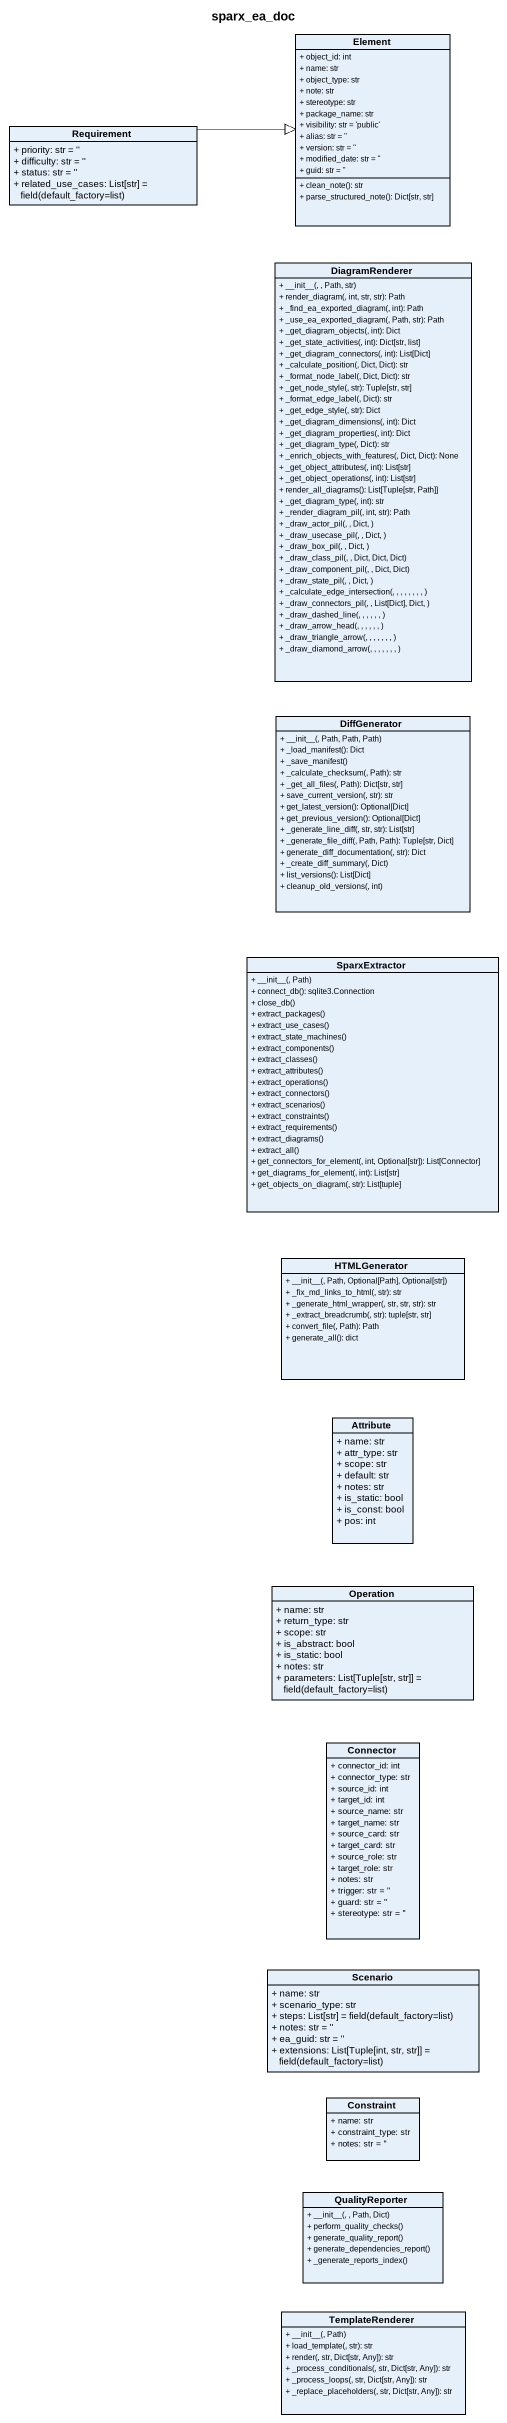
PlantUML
@startuml
title sparx_ea_doc
hide circle
hide empty members
skinparam classAttributeIconSize 0
class Element {
  + object_id: int
  + name: str
  + object_type: str
  + note: str
  + stereotype: str
  + package_name: str
  + visibility: str = 'public'
  + alias: str = ''
  + version: str = ''
  + modified_date: str = ''
  + guid: str = ''
  + clean_note(): str
  + parse_structured_note(): Dict[str, str]
}
class Requirement {
  + priority: str = ''
  + difficulty: str = ''
  + status: str = ''
  {field} + related_use_cases: List[str] = field(default_factory=list)
}
class DiagramRenderer {
  + ~__init~__(, , Path, str)
  + render_diagram(, int, str, str): Path
  + _find_ea_exported_diagram(, int): Path
  + _use_ea_exported_diagram(, Path, str): Path
  + _get_diagram_objects(, int): Dict
  + _get_state_activities(, int): Dict[str, list]
  + _get_diagram_connectors(, int): List[Dict]
  + _calculate_position(, Dict, Dict): str
  + _format_node_label(, Dict, Dict): str
  + _get_node_style(, str): Tuple[str, str]
  + _format_edge_label(, Dict): str
  + _get_edge_style(, str): Dict
  + _get_diagram_dimensions(, int): Dict
  + _get_diagram_properties(, int): Dict
  + _get_diagram_type(, Dict): str
  + _enrich_objects_with_features(, Dict, Dict): None
  + _get_object_attributes(, int): List[str]
  + _get_object_operations(, int): List[str]
  + render_all_diagrams(): List[Tuple[str, Path]]
  + _get_diagram_type(, int): str
  + _render_diagram_pil(, int, str): Path
  + _draw_actor_pil(, , Dict, )
  + _draw_usecase_pil(, , Dict, )
  + _draw_box_pil(, , Dict, )
  + _draw_class_pil(, , Dict, Dict, Dict)
  + _draw_component_pil(, , Dict, Dict)
  + _draw_state_pil(, , Dict, )
  + _calculate_edge_intersection(, , , , , , , , )
  + _draw_connectors_pil(, , List[Dict], Dict, )
  + _draw_dashed_line(, , , , , , )
  + _draw_arrow_head(, , , , , , )
  + _draw_triangle_arrow(, , , , , , , )
  + _draw_diamond_arrow(, , , , , , , )
}
class DiffGenerator {
  + ~__init~__(, Path, Path, Path)
  + _load_manifest(): Dict
  + _save_manifest()
  + _calculate_checksum(, Path): str
  + _get_all_files(, Path): Dict[str, str]
  + save_current_version(, str): str
  + get_latest_version(): Optional[Dict]
  + get_previous_version(): Optional[Dict]
  + _generate_line_diff(, str, str): List[str]
  + _generate_file_diff(, Path, Path): Tuple[str, Dict]
  + generate_diff_documentation(, str): Dict
  + _create_diff_summary(, Dict)
  + list_versions(): List[Dict]
  + cleanup_old_versions(, int)
}
class SparxExtractor {
  + ~__init~__(, Path)
  + connect_db(): sqlite3.Connection
  + close_db()
  + extract_packages()
  + extract_use_cases()
  + extract_state_machines()
  + extract_components()
  + extract_classes()
  + extract_attributes()
  + extract_operations()
  + extract_connectors()
  + extract_scenarios()
  + extract_constraints()
  + extract_requirements()
  + extract_diagrams()
  + extract_all()
  + get_connectors_for_element(, int, Optional[str]): List[Connector]
  + get_diagrams_for_element(, int): List[str]
  + get_objects_on_diagram(, str): List[tuple]
}
class HTMLGenerator {
  + ~__init~__(, Path, Optional[Path], Optional[str])
  + _fix_md_links_to_html(, str): str
  + _generate_html_wrapper(, str, str, str): str
  + _extract_breadcrumb(, str): tuple[str, str]
  + convert_file(, Path): Path
  + generate_all(): dict
}
class Attribute {
  + name: str
  + attr_type: str
  + scope: str
  + default: str
  + notes: str
  + is_static: bool
  + is_const: bool
  + pos: int
}
class Operation {
  + name: str
  + return_type: str
  + scope: str
  + is_abstract: bool
  + is_static: bool
  + notes: str
  {field} + parameters: List[Tuple[str, str]] = field(default_factory=list)
}
class Connector {
  + connector_id: int
  + connector_type: str
  + source_id: int
  + target_id: int
  + source_name: str
  + target_name: str
  + source_card: str
  + target_card: str
  + source_role: str
  + target_role: str
  + notes: str
  + trigger: str = ''
  + guard: str = ''
  + stereotype: str = ''
}
class Scenario {
  + name: str
  + scenario_type: str
  {field} + steps: List[str] = field(default_factory=list)
  + notes: str = ''
  + ea_guid: str = ''
  {field} + extensions: List[Tuple[int, str, str]] = field(default_factory=list)
}
class Constraint {
  + name: str
  + constraint_type: str
  + notes: str = ''
}
class QualityReporter {
  + ~__init~__(, , Path, Dict)
  + perform_quality_checks()
  + generate_quality_report()
  + generate_dependencies_report()
  + _generate_reports_index()
}
class TemplateRenderer {
  + ~__init~__(, Path)
  + load_template(, str): str
  + render(, str, Dict[str, Any]): str
  + _process_conditionals(, str, Dict[str, Any]): str
  + _process_loops(, str, Dict[str, Any]): str
  + _replace_placeholders(, str, Dict[str, Any]): str
}
Requirement -right-|> Element
@enduml
